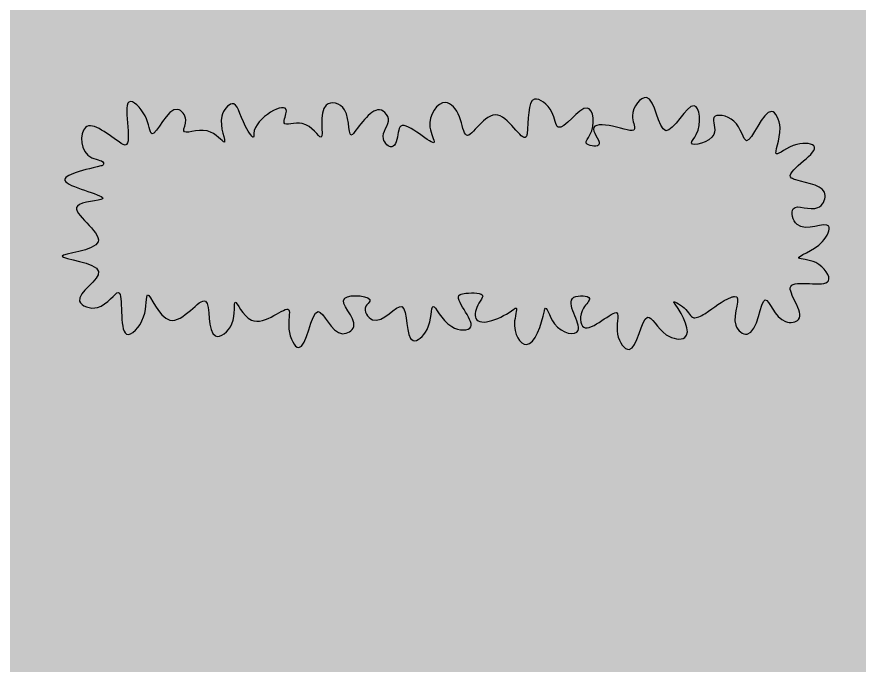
# Model space of a CAD drawing. Header units: metres. Extents: x -21.1 to 22.4, y -24.6 to 9.7.
# Drawn here: x 17.167 to 19.36, y -5.454 to -3.767 of the extents above; entities that cross this region are included whole.
import ezdxf

# ---------------------------------------------------------------- set-up
doc = ezdxf.new("R2010")
doc.units = ezdxf.units.M
doc.layers.add('Imported blocks', color=7, linetype='Continuous', true_color=0xc57dd9)
doc.layers.add('Style example', color=7, linetype='Continuous', true_color=0x469c80)

# ---------------------------------------------------------------- blocks, each defined once
blk = doc.blocks.new('Straight bush S')
at = {"layer": 'Imported blocks', "transparency": 33554483}
h = blk.add_hatch(color=256, dxfattribs=at)
edge = h.paths.add_edge_path(flags=0)
edge.add_spline(control_points=[(-0.119, -0.7137), (-0.1089, -0.7559), (-0.0987, -0.7981), (-0.0864, -0.7864)], knot_values=[0, 0, 0, 0, 1, 1, 1, 1], degree=3, periodic=0)
edge.add_spline(control_points=[(-0.0864, -0.7864), (-0.0733, -0.7742), (-0.0577, -0.7018), (-0.0509, -0.71)], knot_values=[0, 0, 0, 0, 1, 1, 1, 1], degree=3, periodic=0)
edge.add_spline(control_points=[(-0.0509, -0.71), (-0.0465, -0.7153), (-0.0458, -0.754), (-0.036, -0.7622)], knot_values=[0, 0, 0, 0, 1, 1, 1, 1], degree=3, periodic=0)
edge.add_spline(control_points=[(-0.036, -0.7622), (-0.0207, -0.775), (0.0169, -0.7125), (0.0377, -0.7193)], knot_values=[0, 0, 0, 0, 1, 1, 1, 1], degree=3, periodic=0)
edge.add_spline(control_points=[(0.0377, -0.7193), (0.0572, -0.7258), (0.0618, -0.7939), (0.0675, -0.7939)], knot_values=[0, 0, 0, 0, 1, 1, 1, 1], degree=3, periodic=0)
edge.add_spline(control_points=[(0.0675, -0.7939), (0.0733, -0.7939), (0.0802, -0.723), (0.0992, -0.7184)], knot_values=[0, 0, 0, 0, 1, 1, 1, 1], degree=3, periodic=0)
edge.add_spline(control_points=[(0.0992, -0.7184), (0.1161, -0.7144), (0.1426, -0.763), (0.1608, -0.7576)], knot_values=[0, 0, 0, 0, 1, 1, 1, 1], degree=3, periodic=0)
edge.add_spline(control_points=[(0.1608, -0.7576), (0.1706, -0.7546), (0.178, -0.7359), (0.1738, -0.7203)], knot_values=[0, 0, 0, 0, 1, 1, 1, 1], degree=3, periodic=0)
edge.add_spline(control_points=[(0.1738, -0.7203), (0.1683, -0.6995), (0.1421, -0.6843), (0.143, -0.6774)], knot_values=[0, 0, 0, 0, 1, 1, 1, 1], degree=3, periodic=0)
edge.add_spline(control_points=[(0.143, -0.6774), (0.1447, -0.6659), (0.221, -0.677), (0.2288, -0.6606)], knot_values=[0, 0, 0, 0, 1, 1, 1, 1], degree=3, periodic=0)
edge.add_spline(control_points=[(0.2288, -0.6606), (0.2334, -0.6512), (0.2154, -0.6328), (0.1934, -0.6252)], knot_values=[0, 0, 0, 0, 1, 1, 1, 1], degree=3, periodic=0)
edge.add_spline(control_points=[(0.1934, -0.6252), (0.173, -0.6181), (0.1491, -0.6203), (0.1477, -0.6168)], knot_values=[0, 0, 0, 0, 1, 1, 1, 1], degree=3, periodic=0)
edge.add_spline(control_points=[(0.1477, -0.6168), (0.1457, -0.6116), (0.194, -0.5939), (0.1999, -0.5712)], knot_values=[0, 0, 0, 0, 1, 1, 1, 1], degree=3, periodic=0)
edge.add_spline(control_points=[(0.1999, -0.5712), (0.2071, -0.5438), (0.1527, -0.5093), (0.1608, -0.4972)], knot_values=[0, 0, 0, 0, 1, 1, 1, 1], degree=3, periodic=0)
edge.add_spline(control_points=[(0.1608, -0.4972), (0.168, -0.4865), (0.225, -0.4937), (0.2326, -0.4767)], knot_values=[0, 0, 0, 0, 1, 1, 1, 1], degree=3, periodic=0)
edge.add_spline(control_points=[(0.2326, -0.4767), (0.237, -0.467), (0.2252, -0.4494), (0.2074, -0.4423)], knot_values=[0, 0, 0, 0, 1, 1, 1, 1], degree=3, periodic=0)
edge.add_spline(control_points=[(0.2074, -0.4423), (0.1887, -0.4347), (0.1632, -0.4388), (0.1627, -0.4357)], knot_values=[0, 0, 0, 0, 1, 1, 1, 1], degree=3, periodic=0)
edge.add_spline(control_points=[(0.1627, -0.4357), (0.162, -0.4323), (0.192, -0.4199), (0.2, -0.4022)], knot_values=[0, 0, 0, 0, 1, 1, 1, 1], degree=3, periodic=0)
edge.add_spline(control_points=[(0.2, -0.4022), (0.2128, -0.3739), (0.1693, -0.332), (0.1785, -0.3248)], knot_values=[0, 0, 0, 0, 1, 1, 1, 1], degree=3, periodic=0)
edge.add_spline(control_points=[(0.1785, -0.3248), (0.1831, -0.3213), (0.2009, -0.3264), (0.2187, -0.3245)], knot_values=[0, 0, 0, 0, 1, 1, 1, 1], degree=3, periodic=0)
edge.add_spline(control_points=[(0.2187, -0.3245), (0.2379, -0.3225), (0.257, -0.3124), (0.2569, -0.304)], knot_values=[0, 0, 0, 0, 1, 1, 1, 1], degree=3, periodic=0)
edge.add_spline(control_points=[(0.2569, -0.304), (0.2568, -0.2878), (0.1836, -0.2785), (0.1823, -0.264)], knot_values=[0, 0, 0, 0, 1, 1, 1, 1], degree=3, periodic=0)
edge.add_spline(control_points=[(0.1823, -0.264), (0.1813, -0.2523), (0.2267, -0.2374), (0.228, -0.2136)], knot_values=[0, 0, 0, 0, 1, 1, 1, 1], degree=3, periodic=0)
edge.add_spline(control_points=[(0.228, -0.2136), (0.2286, -0.204), (0.2218, -0.1929), (0.2131, -0.1903)], knot_values=[0, 0, 0, 0, 1, 1, 1, 1], degree=3, periodic=0)
edge.add_spline(control_points=[(0.2131, -0.1903), (0.1938, -0.1847), (0.1649, -0.2217), (0.1543, -0.209)], knot_values=[0, 0, 0, 0, 1, 1, 1, 1], degree=3, periodic=0)
edge.add_spline(control_points=[(0.1543, -0.209), (0.1453, -0.1982), (0.1496, -0.1512), (0.1609, -0.1568)], knot_values=[0, 0, 0, 0, 1, 1, 1, 1], degree=3, periodic=0)
edge.add_spline(control_points=[(0.1609, -0.1568), (0.1637, -0.1582), (0.167, -0.163), (0.1711, -0.1652)], knot_values=[0, 0, 0, 0, 1, 1, 1, 1], degree=3, periodic=0)
edge.add_spline(control_points=[(0.1711, -0.1652), (0.1809, -0.1704), (0.1953, -0.1614), (0.1991, -0.1512)], knot_values=[0, 0, 0, 0, 1, 1, 1, 1], degree=3, periodic=0)
edge.add_spline(control_points=[(0.1991, -0.1512), (0.2072, -0.1295), (0.1676, -0.1024), (0.1721, -0.0906)], knot_values=[0, 0, 0, 0, 1, 1, 1, 1], degree=3, periodic=0)
edge.add_spline(control_points=[(0.1721, -0.0906), (0.1771, -0.0775), (0.2369, -0.0836), (0.2423, -0.0675)], knot_values=[0, 0, 0, 0, 1, 1, 1, 1], degree=3, periodic=0)
edge.add_spline(control_points=[(0.2423, -0.0675), (0.245, -0.0595), (0.234, -0.0459), (0.2192, -0.0386)], knot_values=[0, 0, 0, 0, 1, 1, 1, 1], degree=3, periodic=0)
edge.add_spline(control_points=[(0.2192, -0.0386), (0.1995, -0.0288), (0.1732, -0.0302), (0.1715, -0.0261)], knot_values=[0, 0, 0, 0, 1, 1, 1, 1], degree=3, periodic=0)
edge.add_spline(control_points=[(0.1715, -0.0261), (0.1695, -0.0214), (0.2004, -0.0095), (0.2133, 0.0125)], knot_values=[0, 0, 0, 0, 1, 1, 1, 1], degree=3, periodic=0)
edge.add_spline(control_points=[(0.2133, 0.0125), (0.2223, 0.0278), (0.2225, 0.048), (0.2141, 0.0521)], knot_values=[0, 0, 0, 0, 1, 1, 1, 1], degree=3, periodic=0)
edge.add_spline(control_points=[(0.2141, 0.0521), (0.1989, 0.0593), (0.156, 0.0149), (0.1469, 0.0297)], knot_values=[0, 0, 0, 0, 1, 1, 1, 1], degree=3, periodic=0)
edge.add_spline(control_points=[(0.1469, 0.0297), (0.1454, 0.0323), (0.1448, 0.0367), (0.1444, 0.0418)], knot_values=[0, 0, 0, 0, 1, 1, 1, 1], degree=3, periodic=0)
edge.add_spline(control_points=[(0.1444, 0.0418), (0.1431, 0.0564), (0.1428, 0.0767), (0.1502, 0.0767)], knot_values=[0, 0, 0, 0, 1, 1, 1, 1], degree=3, periodic=0)
edge.add_spline(control_points=[(0.1502, 0.0767), (0.1538, 0.0766), (0.1591, 0.0721), (0.1649, 0.0686)], knot_values=[0, 0, 0, 0, 1, 1, 1, 1], degree=3, periodic=0)
edge.add_spline(control_points=[(0.1649, 0.0686), (0.1761, 0.0619), (0.1892, 0.0591), (0.1965, 0.0624)], knot_values=[0, 0, 0, 0, 1, 1, 1, 1], degree=3, periodic=0)
edge.add_spline(control_points=[(0.1965, 0.0624), (0.2148, 0.0706), (0.1956, 0.1172), (0.1774, 0.1413)], knot_values=[0, 0, 0, 0, 1, 1, 1, 1], degree=3, periodic=0)
edge.add_spline(control_points=[(0.1774, 0.1413), (0.1767, 0.1423), (0.176, 0.1432), (0.1755, 0.1439)], knot_values=[0, 0, 0, 0, 1, 1, 1, 1], degree=3, periodic=0)
edge.add_spline(control_points=[(0.1755, 0.1439), (0.1721, 0.1499), (0.1878, 0.1443), (0.2016, 0.1428)], knot_values=[0, 0, 0, 0, 1, 1, 1, 1], degree=3, periodic=0)
edge.add_spline(control_points=[(0.2016, 0.1428), (0.2303, 0.1397), (0.2502, 0.1546), (0.2504, 0.167)], knot_values=[0, 0, 0, 0, 1, 1, 1, 1], degree=3, periodic=0)
edge.add_spline(control_points=[(0.2504, 0.167), (0.2506, 0.1851), (0.2093, 0.1981), (0.1807, 0.2044)], knot_values=[0, 0, 0, 0, 1, 1, 1, 1], degree=3, periodic=0)
edge.add_spline(control_points=[(0.1807, 0.2044), (0.1793, 0.2047), (0.178, 0.205), (0.177, 0.2053)], knot_values=[0, 0, 0, 0, 1, 1, 1, 1], degree=3, periodic=0)
edge.add_spline(control_points=[(0.177, 0.2053), (0.1677, 0.2083), (0.1921, 0.2137), (0.2075, 0.2251)], knot_values=[0, 0, 0, 0, 1, 1, 1, 1], degree=3, periodic=0)
edge.add_spline(control_points=[(0.2075, 0.2251), (0.229, 0.2412), (0.2326, 0.2691), (0.2214, 0.2742)], knot_values=[0, 0, 0, 0, 1, 1, 1, 1], degree=3, periodic=0)
edge.add_spline(control_points=[(0.2214, 0.2742), (0.2063, 0.2811), (0.1642, 0.2459), (0.1528, 0.2654)], knot_values=[0, 0, 0, 0, 1, 1, 1, 1], degree=3, periodic=0)
edge.add_spline(control_points=[(0.1528, 0.2654), (0.1475, 0.2746), (0.1489, 0.2957), (0.155, 0.2978)], knot_values=[0, 0, 0, 0, 1, 1, 1, 1], degree=3, periodic=0)
edge.add_spline(control_points=[(0.155, 0.2978), (0.1595, 0.2993), (0.1664, 0.2906), (0.1752, 0.2853)], knot_values=[0, 0, 0, 0, 1, 1, 1, 1], degree=3, periodic=0)
edge.add_spline(control_points=[(0.1752, 0.2853), (0.1899, 0.2765), (0.2099, 0.2772), (0.2148, 0.2857)], knot_values=[0, 0, 0, 0, 1, 1, 1, 1], degree=3, periodic=0)
edge.add_spline(control_points=[(0.2148, 0.2857), (0.224, 0.3018), (0.1789, 0.3461), (0.1851, 0.3546)], knot_values=[0, 0, 0, 0, 1, 1, 1, 1], degree=3, periodic=0)
edge.add_spline(control_points=[(0.1851, 0.3546), (0.1887, 0.3596), (0.2101, 0.3523), (0.2291, 0.3557)], knot_values=[0, 0, 0, 0, 1, 1, 1, 1], degree=3, periodic=0)
edge.add_spline(control_points=[(0.2291, 0.3557), (0.2462, 0.3588), (0.2614, 0.3705), (0.2607, 0.3796)], knot_values=[0, 0, 0, 0, 1, 1, 1, 1], degree=3, periodic=0)
edge.add_spline(control_points=[(0.2607, 0.3796), (0.2592, 0.3972), (0.1972, 0.4047), (0.1939, 0.4177)], knot_values=[0, 0, 0, 0, 1, 1, 1, 1], degree=3, periodic=0)
edge.add_spline(control_points=[(0.1939, 0.4177), (0.1916, 0.4267), (0.2176, 0.4382), (0.2302, 0.4567)], knot_values=[0, 0, 0, 0, 1, 1, 1, 1], degree=3, periodic=0)
edge.add_spline(control_points=[(0.2302, 0.4567), (0.2394, 0.4701), (0.2415, 0.4871), (0.2361, 0.4948)], knot_values=[0, 0, 0, 0, 1, 1, 1, 1], degree=3, periodic=0)
edge.add_spline(control_points=[(0.2361, 0.4948), (0.226, 0.5093), (0.1897, 0.492), (0.1671, 0.475)], knot_values=[0, 0, 0, 0, 1, 1, 1, 1], degree=3, periodic=0)
edge.add_spline(control_points=[(0.1671, 0.475), (0.1657, 0.474), (0.1644, 0.4729), (0.1635, 0.4725)], knot_values=[0, 0, 0, 0, 1, 1, 1, 1], degree=3, periodic=0)
edge.add_spline(control_points=[(0.1635, 0.4725), (0.1587, 0.4701), (0.1666, 0.4845), (0.1745, 0.4934)], knot_values=[0, 0, 0, 0, 1, 1, 1, 1], degree=3, periodic=0)
edge.add_spline(control_points=[(0.1745, 0.4934), (0.1841, 0.5041), (0.1937, 0.5066), (0.195, 0.5135)], knot_values=[0, 0, 0, 0, 1, 1, 1, 1], degree=3, periodic=0)
edge.add_spline(control_points=[(0.195, 0.5135), (0.1961, 0.5194), (0.1914, 0.5284), (0.1866, 0.5363)], knot_values=[0, 0, 0, 0, 1, 1, 1, 1], degree=3, periodic=0)
edge.add_spline(control_points=[(0.1866, 0.5363), (0.1737, 0.5573), (0.1604, 0.5698), (0.1526, 0.5915)], knot_values=[0, 0, 0, 0, 1, 1, 1, 1], degree=3, periodic=0)
edge.add_spline(control_points=[(0.1526, 0.5915), (0.1518, 0.5938), (0.1511, 0.5961), (0.1509, 0.598)], knot_values=[0, 0, 0, 0, 1, 1, 1, 1], degree=3, periodic=0)
edge.add_spline(control_points=[(0.1509, 0.598), (0.1488, 0.6147), (0.1875, 0.5926), (0.2107, 0.6003)], knot_values=[0, 0, 0, 0, 1, 1, 1, 1], degree=3, periodic=0)
edge.add_spline(control_points=[(0.2107, 0.6003), (0.2222, 0.6042), (0.23, 0.6153), (0.2289, 0.6238)], knot_values=[0, 0, 0, 0, 1, 1, 1, 1], degree=3, periodic=0)
edge.add_spline(control_points=[(0.2289, 0.6238), (0.2261, 0.6469), (0.1591, 0.651), (0.1579, 0.6613)], knot_values=[0, 0, 0, 0, 1, 1, 1, 1], degree=3, periodic=0)
edge.add_spline(control_points=[(0.1579, 0.6613), (0.157, 0.6693), (0.195, 0.6809), (0.2031, 0.7035)], knot_values=[0, 0, 0, 0, 1, 1, 1, 1], degree=3, periodic=0)
edge.add_spline(control_points=[(0.2031, 0.7035), (0.2067, 0.7135), (0.2044, 0.7257), (0.1984, 0.7305)], knot_values=[0, 0, 0, 0, 1, 1, 1, 1], degree=3, periodic=0)
edge.add_spline(control_points=[(0.1984, 0.7305), (0.1831, 0.7428), (0.1436, 0.7072), (0.1303, 0.7141)], knot_values=[0, 0, 0, 0, 1, 1, 1, 1], degree=3, periodic=0)
edge.add_spline(control_points=[(0.1303, 0.7141), (0.1153, 0.7219), (0.1336, 0.7838), (0.1186, 0.7922)], knot_values=[0, 0, 0, 0, 1, 1, 1, 1], degree=3, periodic=0)
edge.add_spline(control_points=[(0.1186, 0.7922), (0.1099, 0.7972), (0.0899, 0.7841), (0.081, 0.7659)], knot_values=[0, 0, 0, 0, 1, 1, 1, 1], degree=3, periodic=0)
edge.add_spline(control_points=[(0.081, 0.7659), (0.0741, 0.7516), (0.074, 0.7342), (0.0717, 0.7313)], knot_values=[0, 0, 0, 0, 1, 1, 1, 1], degree=3, periodic=0)
edge.add_spline(control_points=[(0.0717, 0.7313), (0.0677, 0.7264), (0.0575, 0.7611), (0.0376, 0.7799)], knot_values=[0, 0, 0, 0, 1, 1, 1, 1], degree=3, periodic=0)
edge.add_spline(control_points=[(0.0376, 0.7799), (0.0262, 0.7908), (0.0115, 0.7964), (0.0059, 0.7928)], knot_values=[0, 0, 0, 0, 1, 1, 1, 1], degree=3, periodic=0)
edge.add_spline(control_points=[(0.0059, 0.7928), (-0.0048, 0.786), (0.018, 0.7453), (0.0024, 0.7272)], knot_values=[0, 0, 0, 0, 1, 1, 1, 1], degree=3, periodic=0)
edge.add_spline(control_points=[(0.0024, 0.7272), (-0.0056, 0.7179), (-0.0236, 0.7145), (-0.0304, 0.7195)], knot_values=[0, 0, 0, 0, 1, 1, 1, 1], degree=3, periodic=0)
edge.add_spline(control_points=[(-0.0304, 0.7195), (-0.0408, 0.7272), (-0.0253, 0.7541), (-0.0328, 0.7705)], knot_values=[0, 0, 0, 0, 1, 1, 1, 1], degree=3, periodic=0)
edge.add_spline(control_points=[(-0.0328, 0.7705), (-0.0371, 0.7801), (-0.0491, 0.7861), (-0.058, 0.7858)], knot_values=[0, 0, 0, 0, 1, 1, 1, 1], degree=3, periodic=0)
edge.add_spline(control_points=[(-0.058, 0.7858), (-0.0788, 0.7851), (-0.0827, 0.7499), (-0.0903, 0.7248)], knot_values=[0, 0, 0, 0, 1, 1, 1, 1], degree=3, periodic=0)
edge.add_spline(control_points=[(-0.0903, 0.7248), (-0.0913, 0.7214), (-0.0925, 0.7181), (-0.0939, 0.716)], knot_values=[0, 0, 0, 0, 1, 1, 1, 1], degree=3, periodic=0)
edge.add_spline(control_points=[(-0.0939, 0.716), (-0.1062, 0.6989), (-0.1422, 0.7681), (-0.1579, 0.7635)], knot_values=[0, 0, 0, 0, 1, 1, 1, 1], degree=3, periodic=0)
edge.add_spline(control_points=[(-0.1579, 0.7635), (-0.1652, 0.7614), (-0.168, 0.743), (-0.1637, 0.7266)], knot_values=[0, 0, 0, 0, 1, 1, 1, 1], degree=3, periodic=0)
edge.add_spline(control_points=[(-0.1637, 0.7266), (-0.1584, 0.7061), (-0.1419, 0.6885), (-0.1438, 0.6844)], knot_values=[0, 0, 0, 0, 1, 1, 1, 1], degree=3, periodic=0)
edge.add_spline(control_points=[(-0.1438, 0.6844), (-0.146, 0.6796), (-0.1732, 0.6931), (-0.1978, 0.692)], knot_values=[0, 0, 0, 0, 1, 1, 1, 1], degree=3, periodic=0)
edge.add_spline(control_points=[(-0.1978, 0.692), (-0.215, 0.6912), (-0.231, 0.6832), (-0.2318, 0.6744)], knot_values=[0, 0, 0, 0, 1, 1, 1, 1], degree=3, periodic=0)
edge.add_spline(control_points=[(-0.2318, 0.6744), (-0.2334, 0.6561), (-0.1696, 0.6345), (-0.1713, 0.6228)], knot_values=[0, 0, 0, 0, 1, 1, 1, 1], degree=3, periodic=0)
edge.add_spline(control_points=[(-0.1713, 0.6228), (-0.1724, 0.6156), (-0.1979, 0.6122), (-0.2119, 0.5962)], knot_values=[0, 0, 0, 0, 1, 1, 1, 1], degree=3, periodic=0)
edge.add_spline(control_points=[(-0.2119, 0.5962), (-0.224, 0.5825), (-0.2276, 0.5595), (-0.219, 0.5551)], knot_values=[0, 0, 0, 0, 1, 1, 1, 1], degree=3, periodic=0)
edge.add_spline(control_points=[(-0.219, 0.5551), (-0.2118, 0.5515), (-0.1962, 0.5607), (-0.1843, 0.5551)], knot_values=[0, 0, 0, 0, 1, 1, 1, 1], degree=3, periodic=0)
edge.add_spline(control_points=[(-0.1843, 0.5551), (-0.1674, 0.5473), (-0.1583, 0.5093), (-0.1667, 0.5088)], knot_values=[0, 0, 0, 0, 1, 1, 1, 1], degree=3, periodic=0)
edge.add_spline(control_points=[(-0.1667, 0.5088), (-0.1702, 0.5086), (-0.1766, 0.5147), (-0.1843, 0.5188)], knot_values=[0, 0, 0, 0, 1, 1, 1, 1], degree=3, periodic=0)
edge.add_spline(control_points=[(-0.1843, 0.5188), (-0.2072, 0.5308), (-0.2422, 0.5259), (-0.2436, 0.5141)], knot_values=[0, 0, 0, 0, 1, 1, 1, 1], degree=3, periodic=0)
edge.add_spline(control_points=[(-0.2436, 0.5141), (-0.2455, 0.4986), (-0.1893, 0.4713), (-0.1919, 0.4554)], knot_values=[0, 0, 0, 0, 1, 1, 1, 1], degree=3, periodic=0)
edge.add_spline(control_points=[(-0.1919, 0.4554), (-0.1946, 0.4393), (-0.2578, 0.4348), (-0.2606, 0.4155)], knot_values=[0, 0, 0, 0, 1, 1, 1, 1], degree=3, periodic=0)
edge.add_spline(control_points=[(-0.2606, 0.4155), (-0.2622, 0.4039), (-0.242, 0.3869), (-0.2225, 0.3868)], knot_values=[0, 0, 0, 0, 1, 1, 1, 1], degree=3, periodic=0)
edge.add_spline(control_points=[(-0.2225, 0.3868), (-0.2113, 0.3867), (-0.2003, 0.3922), (-0.1955, 0.3909)], knot_values=[0, 0, 0, 0, 1, 1, 1, 1], degree=3, periodic=0)
edge.add_spline(control_points=[(-0.1955, 0.3909), (-0.1874, 0.3888), (-0.1967, 0.3679), (-0.2013, 0.3456)], knot_values=[0, 0, 0, 0, 1, 1, 1, 1], degree=3, periodic=0)
edge.add_spline(control_points=[(-0.2013, 0.3456), (-0.2054, 0.3258), (-0.2059, 0.3049), (-0.1949, 0.3057)], knot_values=[0, 0, 0, 0, 1, 1, 1, 1], degree=3, periodic=0)
edge.add_spline(control_points=[(-0.1949, 0.3057), (-0.1854, 0.3064), (-0.1676, 0.3229), (-0.162, 0.3163)], knot_values=[0, 0, 0, 0, 1, 1, 1, 1], degree=3, periodic=0)
edge.add_spline(control_points=[(-0.162, 0.3163), (-0.1579, 0.3114), (-0.1604, 0.2939), (-0.1661, 0.2911)], knot_values=[0, 0, 0, 0, 1, 1, 1, 1], degree=3, periodic=0)
edge.add_spline(control_points=[(-0.1661, 0.2911), (-0.1703, 0.289), (-0.1761, 0.2947), (-0.1831, 0.2987)], knot_values=[0, 0, 0, 0, 1, 1, 1, 1], degree=3, periodic=0)
edge.add_spline(control_points=[(-0.1831, 0.2987), (-0.2044, 0.3105), (-0.2371, 0.306), (-0.2389, 0.2928)], knot_values=[0, 0, 0, 0, 1, 1, 1, 1], degree=3, periodic=0)
edge.add_spline(control_points=[(-0.2389, 0.2928), (-0.2411, 0.2759), (-0.1924, 0.2447), (-0.199, 0.233)], knot_values=[0, 0, 0, 0, 1, 1, 1, 1], degree=3, periodic=0)
edge.add_spline(control_points=[(-0.199, 0.233), (-0.2021, 0.2275), (-0.2174, 0.2263), (-0.2301, 0.22)], knot_values=[0, 0, 0, 0, 1, 1, 1, 1], degree=3, periodic=0)
edge.add_spline(control_points=[(-0.2301, 0.22), (-0.247, 0.2115), (-0.2593, 0.194), (-0.2571, 0.1842)], knot_values=[0, 0, 0, 0, 1, 1, 1, 1], degree=3, periodic=0)
edge.add_spline(control_points=[(-0.2571, 0.1842), (-0.2536, 0.1681), (-0.2113, 0.1725), (-0.1855, 0.1684)], knot_values=[0, 0, 0, 0, 1, 1, 1, 1], degree=3, periodic=0)
edge.add_spline(control_points=[(-0.1855, 0.1684), (-0.1843, 0.1682), (-0.1831, 0.1679), (-0.182, 0.1677)], knot_values=[0, 0, 0, 0, 1, 1, 1, 1], degree=3, periodic=0)
edge.add_spline(control_points=[(-0.182, 0.1677), (-0.1609, 0.162), (-0.2189, 0.1341), (-0.2243, 0.1078)], knot_values=[0, 0, 0, 0, 1, 1, 1, 1], degree=3, periodic=0)
edge.add_spline(control_points=[(-0.2243, 0.1078), (-0.2299, 0.0801), (-0.177, 0.0541), (-0.1826, 0.0428)], knot_values=[0, 0, 0, 0, 1, 1, 1, 1], degree=3, periodic=0)
edge.add_spline(control_points=[(-0.1826, 0.0428), (-0.1856, 0.0368), (-0.2048, 0.0348), (-0.2208, 0.0285)], knot_values=[0, 0, 0, 0, 1, 1, 1, 1], degree=3, periodic=0)
edge.add_spline(control_points=[(-0.2208, 0.0285), (-0.2369, 0.0221), (-0.2497, 0.0113), (-0.2502, -0.0002)], knot_values=[0, 0, 0, 0, 1, 1, 1, 1], degree=3, periodic=0)
edge.add_spline(control_points=[(-0.2502, -0.0002), (-0.2509, -0.0172), (-0.225, -0.0358), (-0.1991, -0.0325)], knot_values=[0, 0, 0, 0, 1, 1, 1, 1], degree=3, periodic=0)
edge.add_spline(control_points=[(-0.1991, -0.0325), (-0.1853, -0.0307), (-0.1714, -0.0227), (-0.168, -0.0237)], knot_values=[0, 0, 0, 0, 1, 1, 1, 1], degree=3, periodic=0)
edge.add_spline(control_points=[(-0.168, -0.0237), (-0.1599, -0.026), (-0.2109, -0.0792), (-0.2015, -0.0929)], knot_values=[0, 0, 0, 0, 1, 1, 1, 1], degree=3, periodic=0)
edge.add_spline(control_points=[(-0.2015, -0.0929), (-0.1973, -0.0989), (-0.1816, -0.0974), (-0.1692, -0.1023)], knot_values=[0, 0, 0, 0, 1, 1, 1, 1], degree=3, periodic=0)
edge.add_spline(control_points=[(-0.1692, -0.1023), (-0.1641, -0.1043), (-0.1595, -0.1074), (-0.1586, -0.1113)], knot_values=[0, 0, 0, 0, 1, 1, 1, 1], degree=3, periodic=0)
edge.add_spline(control_points=[(-0.1586, -0.1113), (-0.157, -0.1179), (-0.1664, -0.1266), (-0.175, -0.1289)], knot_values=[0, 0, 0, 0, 1, 1, 1, 1], degree=3, periodic=0)
edge.add_spline(control_points=[(-0.175, -0.1289), (-0.1903, -0.1328), (-0.2029, -0.116), (-0.2167, -0.1183)], knot_values=[0, 0, 0, 0, 1, 1, 1, 1], degree=3, periodic=0)
edge.add_spline(control_points=[(-0.2167, -0.1183), (-0.2229, -0.1194), (-0.2293, -0.1243), (-0.2325, -0.1294)], knot_values=[0, 0, 0, 0, 1, 1, 1, 1], degree=3, periodic=0)
edge.add_spline(control_points=[(-0.2325, -0.1294), (-0.2449, -0.1492), (-0.2103, -0.1721), (-0.1885, -0.1893)], knot_values=[0, 0, 0, 0, 1, 1, 1, 1], degree=3, periodic=0)
edge.add_spline(control_points=[(-0.1885, -0.1893), (-0.1869, -0.1905), (-0.1854, -0.1917), (-0.1844, -0.1928)], knot_values=[0, 0, 0, 0, 1, 1, 1, 1], degree=3, periodic=0)
edge.add_spline(control_points=[(-0.1844, -0.1928), (-0.1746, -0.2031), (-0.2148, -0.1969), (-0.2349, -0.2092)], knot_values=[0, 0, 0, 0, 1, 1, 1, 1], degree=3, periodic=0)
edge.add_spline(control_points=[(-0.2349, -0.2092), (-0.2498, -0.2184), (-0.2535, -0.2378), (-0.2448, -0.2474)], knot_values=[0, 0, 0, 0, 1, 1, 1, 1], degree=3, periodic=0)
edge.add_spline(control_points=[(-0.2448, -0.2474), (-0.23, -0.2637), (-0.1794, -0.2516), (-0.1785, -0.258)], knot_values=[0, 0, 0, 0, 1, 1, 1, 1], degree=3, periodic=0)
edge.add_spline(control_points=[(-0.1785, -0.258), (-0.1778, -0.2625), (-0.2024, -0.2765), (-0.2067, -0.2967)], knot_values=[0, 0, 0, 0, 1, 1, 1, 1], degree=3, periodic=0)
edge.add_spline(control_points=[(-0.2067, -0.2967), (-0.21, -0.3125), (-0.2008, -0.3321), (-0.2084, -0.3342)], knot_values=[0, 0, 0, 0, 1, 1, 1, 1], degree=3, periodic=0)
edge.add_spline(control_points=[(-0.2084, -0.3342), (-0.2134, -0.3356), (-0.2256, -0.3296), (-0.2325, -0.3295)], knot_values=[0, 0, 0, 0, 1, 1, 1, 1], degree=3, periodic=0)
edge.add_spline(control_points=[(-0.2325, -0.3295), (-0.2554, -0.3293), (-0.2184, -0.3957), (-0.1861, -0.3971)], knot_values=[0, 0, 0, 0, 1, 1, 1, 1], degree=3, periodic=0)
edge.add_spline(control_points=[(-0.1861, -0.3971), (-0.1836, -0.3972), (-0.181, -0.3969), (-0.1796, -0.3971)], knot_values=[0, 0, 0, 0, 1, 1, 1, 1], degree=3, periodic=0)
edge.add_spline(control_points=[(-0.1796, -0.3971), (-0.1738, -0.3979), (-0.1877, -0.4073), (-0.2008, -0.4141)], knot_values=[0, 0, 0, 0, 1, 1, 1, 1], degree=3, periodic=0)
edge.add_spline(control_points=[(-0.2008, -0.4141), (-0.2271, -0.4277), (-0.2499, -0.4304), (-0.2477, -0.4422)], knot_values=[0, 0, 0, 0, 1, 1, 1, 1], degree=3, periodic=0)
edge.add_spline(control_points=[(-0.2477, -0.4422), (-0.2464, -0.4495), (-0.2358, -0.4602), (-0.2219, -0.4634)], knot_values=[0, 0, 0, 0, 1, 1, 1, 1], degree=3, periodic=0)
edge.add_spline(control_points=[(-0.2219, -0.4634), (-0.1996, -0.4685), (-0.1688, -0.4542), (-0.1685, -0.4581)], knot_values=[0, 0, 0, 0, 1, 1, 1, 1], degree=3, periodic=0)
edge.add_spline(control_points=[(-0.1685, -0.4581), (-0.1683, -0.4611), (-0.1869, -0.4752), (-0.1914, -0.4935)], knot_values=[0, 0, 0, 0, 1, 1, 1, 1], degree=3, periodic=0)
edge.add_spline(control_points=[(-0.1914, -0.4935), (-0.1965, -0.5145), (-0.1828, -0.541), (-0.192, -0.5421)], knot_values=[0, 0, 0, 0, 1, 1, 1, 1], degree=3, periodic=0)
edge.add_spline(control_points=[(-0.192, -0.5421), (-0.1962, -0.5427), (-0.2055, -0.5377), (-0.2143, -0.538)], knot_values=[0, 0, 0, 0, 1, 1, 1, 1], degree=3, periodic=0)
edge.add_spline(control_points=[(-0.2143, -0.538), (-0.2248, -0.5384), (-0.2345, -0.5464), (-0.236, -0.5544)], knot_values=[0, 0, 0, 0, 1, 1, 1, 1], degree=3, periodic=0)
edge.add_spline(control_points=[(-0.236, -0.5544), (-0.2398, -0.5762), (-0.1827, -0.5985), (-0.1855, -0.6078)], knot_values=[0, 0, 0, 0, 1, 1, 1, 1], degree=3, periodic=0)
edge.add_spline(control_points=[(-0.1855, -0.6078), (-0.187, -0.6128), (-0.2061, -0.614), (-0.2225, -0.6221)], knot_values=[0, 0, 0, 0, 1, 1, 1, 1], degree=3, periodic=0)
edge.add_spline(control_points=[(-0.2225, -0.6221), (-0.2408, -0.631), (-0.2559, -0.6483), (-0.2513, -0.6555)], knot_values=[0, 0, 0, 0, 1, 1, 1, 1], degree=3, periodic=0)
edge.add_spline(control_points=[(-0.2513, -0.6555), (-0.2419, -0.67), (-0.1525, -0.6435), (-0.1632, -0.6672)], knot_values=[0, 0, 0, 0, 1, 1, 1, 1], degree=3, periodic=0)
edge.add_spline(control_points=[(-0.1632, -0.6672), (-0.1638, -0.6685), (-0.1647, -0.6699), (-0.1656, -0.6713)], knot_values=[0, 0, 0, 0, 1, 1, 1, 1], degree=3, periodic=0)
edge.add_spline(control_points=[(-0.1656, -0.6713), (-0.1813, -0.6961), (-0.2129, -0.7305), (-0.1985, -0.7458)], knot_values=[0, 0, 0, 0, 1, 1, 1, 1], degree=3, periodic=0)
edge.add_spline(control_points=[(-0.1985, -0.7458), (-0.1871, -0.7578), (-0.147, -0.7579), (-0.1357, -0.7323)], knot_values=[0, 0, 0, 0, 1, 1, 1, 1], degree=3, periodic=0)
edge.add_spline(control_points=[(-0.1357, -0.7323), (-0.1309, -0.7215), (-0.1312, -0.7062), (-0.1228, -0.7085)], knot_values=[0, 0, 0, 0, 1, 1, 1, 1], degree=3, periodic=0)
edge.add_spline(control_points=[(-0.1228, -0.7085), (-0.1218, -0.7088), (-0.1206, -0.7094), (-0.12, -0.7102)], knot_values=[0, 0, 0, 0, 1, 1, 1, 1], degree=3, periodic=0)
edge.add_spline(control_points=[(-0.12, -0.7102), (-0.1192, -0.7111), (-0.1191, -0.7124), (-0.119, -0.7137)], knot_values=[0, 0, 0, 0, 1, 1, 1, 1], degree=3, periodic=0)
at = {"layer": 'Imported blocks'}
for points in [[(-0.058, 0.7858), (-0.0788, 0.7851), (-0.0827, 0.7499), (-0.0903, 0.7248)], [(-0.0328, 0.7705), (-0.0371, 0.7801), (-0.0491, 0.7861), (-0.058, 0.7858)], [(0.0059, 0.7928), (-0.0048, 0.786), (0.018, 0.7453), (0.0024, 0.7272)], [(0.0376, 0.7799), (0.0262, 0.7908), (0.0115, 0.7964), (0.0059, 0.7928)], [(0.1186, 0.7922), (0.1099, 0.7972), (0.0899, 0.7841), (0.081, 0.7659)], [(0.1303, 0.7141), (0.1153, 0.7219), (0.1336, 0.7838), (0.1186, 0.7922)], [(-0.0939, 0.716), (-0.1062, 0.6989), (-0.1422, 0.7681), (-0.1579, 0.7635)], [(-0.0304, 0.7195), (-0.0408, 0.7272), (-0.0253, 0.7541), (-0.0328, 0.7705)], [(0.0717, 0.7313), (0.0677, 0.7264), (0.0575, 0.7611), (0.0376, 0.7799)], [(-0.1579, 0.7635), (-0.1652, 0.7614), (-0.168, 0.743), (-0.1637, 0.7266)], [(0.081, 0.7659), (0.0741, 0.7516), (0.074, 0.7342), (0.0717, 0.7313)], [(0.1984, 0.7305), (0.1831, 0.7428), (0.1436, 0.7072), (0.1303, 0.7141)], [(-0.1637, 0.7266), (-0.1584, 0.7061), (-0.1419, 0.6885), (-0.1438, 0.6844)], [(-0.0903, 0.7248), (-0.0913, 0.7214), (-0.0925, 0.7181), (-0.0939, 0.716)], [(0.0024, 0.7272), (-0.0056, 0.7179), (-0.0236, 0.7145), (-0.0304, 0.7195)], [(0.2031, 0.7035), (0.2067, 0.7135), (0.2044, 0.7257), (0.1984, 0.7305)], [(0.1579, 0.6613), (0.157, 0.6693), (0.195, 0.6809), (0.2031, 0.7035)], [(-0.1978, 0.692), (-0.215, 0.6912), (-0.231, 0.6832), (-0.2318, 0.6744)], [(-0.1438, 0.6844), (-0.146, 0.6796), (-0.1732, 0.6931), (-0.1978, 0.692)], [(-0.2318, 0.6744), (-0.2334, 0.6561), (-0.1696, 0.6345), (-0.1713, 0.6228)], [(0.2289, 0.6238), (0.2261, 0.6469), (0.1591, 0.651), (0.1579, 0.6613)], [(-0.1713, 0.6228), (-0.1724, 0.6156), (-0.1979, 0.6122), (-0.2119, 0.5962)], [(0.1509, 0.598), (0.1488, 0.6147), (0.1875, 0.5926), (0.2107, 0.6003)], [(0.2107, 0.6003), (0.2222, 0.6042), (0.23, 0.6153), (0.2289, 0.6238)], [(-0.2119, 0.5962), (-0.224, 0.5825), (-0.2276, 0.5595), (-0.219, 0.5551)], [(0.1526, 0.5915), (0.1518, 0.5938), (0.1511, 0.5961), (0.1509, 0.598)], [(0.1866, 0.5363), (0.1737, 0.5573), (0.1604, 0.5698), (0.1526, 0.5915)], [(-0.219, 0.5551), (-0.2118, 0.5515), (-0.1962, 0.5607), (-0.1843, 0.5551)], [(-0.1843, 0.5551), (-0.1674, 0.5473), (-0.1583, 0.5093), (-0.1667, 0.5088)], [(-0.1843, 0.5188), (-0.2072, 0.5308), (-0.2422, 0.5259), (-0.2436, 0.5141)], [(0.195, 0.5135), (0.1961, 0.5194), (0.1914, 0.5284), (0.1866, 0.5363)], [(-0.2436, 0.5141), (-0.2455, 0.4986), (-0.1893, 0.4713), (-0.1919, 0.4554)], [(-0.1667, 0.5088), (-0.1702, 0.5086), (-0.1766, 0.5147), (-0.1843, 0.5188)], [(0.2361, 0.4948), (0.226, 0.5093), (0.1897, 0.492), (0.1671, 0.475)], [(0.1745, 0.4934), (0.1841, 0.5041), (0.1937, 0.5066), (0.195, 0.5135)], [(0.1635, 0.4725), (0.1587, 0.4701), (0.1666, 0.4845), (0.1745, 0.4934)], [(0.2302, 0.4567), (0.2394, 0.4701), (0.2415, 0.4871), (0.2361, 0.4948)], [(0.1671, 0.475), (0.1657, 0.474), (0.1644, 0.4729), (0.1635, 0.4725)], [(-0.1919, 0.4554), (-0.1946, 0.4393), (-0.2578, 0.4348), (-0.2606, 0.4155)], [(0.1939, 0.4177), (0.1916, 0.4267), (0.2176, 0.4382), (0.2302, 0.4567)], [(-0.2606, 0.4155), (-0.2622, 0.4039), (-0.242, 0.3869), (-0.2225, 0.3868)], [(0.2607, 0.3796), (0.2592, 0.3972), (0.1972, 0.4047), (0.1939, 0.4177)], [(-0.2225, 0.3868), (-0.2113, 0.3867), (-0.2003, 0.3922), (-0.1955, 0.3909)], [(-0.1955, 0.3909), (-0.1874, 0.3888), (-0.1967, 0.3679), (-0.2013, 0.3456)], [(0.2291, 0.3557), (0.2462, 0.3588), (0.2614, 0.3705), (0.2607, 0.3796)], [(0.2148, 0.2857), (0.224, 0.3018), (0.1789, 0.3461), (0.1851, 0.3546)], [(0.1851, 0.3546), (0.1887, 0.3596), (0.2101, 0.3523), (0.2291, 0.3557)], [(-0.2013, 0.3456), (-0.2054, 0.3258), (-0.2059, 0.3049), (-0.1949, 0.3057)], [(-0.1949, 0.3057), (-0.1854, 0.3064), (-0.1676, 0.3229), (-0.162, 0.3163)], [(-0.162, 0.3163), (-0.1579, 0.3114), (-0.1604, 0.2939), (-0.1661, 0.2911)], [(-0.1831, 0.2987), (-0.2044, 0.3105), (-0.2371, 0.306), (-0.2389, 0.2928)], [(-0.1661, 0.2911), (-0.1703, 0.289), (-0.1761, 0.2947), (-0.1831, 0.2987)], [(0.1528, 0.2654), (0.1475, 0.2746), (0.1489, 0.2957), (0.155, 0.2978)], [(0.155, 0.2978), (0.1595, 0.2993), (0.1664, 0.2906), (0.1752, 0.2853)], [(-0.2389, 0.2928), (-0.2411, 0.2759), (-0.1924, 0.2447), (-0.199, 0.233)], [(0.2214, 0.2742), (0.2063, 0.2811), (0.1642, 0.2459), (0.1528, 0.2654)], [(0.1752, 0.2853), (0.1899, 0.2765), (0.2099, 0.2772), (0.2148, 0.2857)], [(0.2075, 0.2251), (0.229, 0.2412), (0.2326, 0.2691), (0.2214, 0.2742)], [(-0.199, 0.233), (-0.2021, 0.2275), (-0.2174, 0.2263), (-0.2301, 0.22)], [(-0.2301, 0.22), (-0.247, 0.2115), (-0.2593, 0.194), (-0.2571, 0.1842)], [(0.177, 0.2053), (0.1677, 0.2083), (0.1921, 0.2137), (0.2075, 0.2251)], [(0.1807, 0.2044), (0.1793, 0.2047), (0.178, 0.205), (0.177, 0.2053)], [(0.2504, 0.167), (0.2506, 0.1851), (0.2093, 0.1981), (0.1807, 0.2044)], [(-0.2571, 0.1842), (-0.2536, 0.1681), (-0.2113, 0.1725), (-0.1855, 0.1684)], [(-0.182, 0.1677), (-0.1609, 0.162), (-0.2189, 0.1341), (-0.2243, 0.1078)], [(-0.1855, 0.1684), (-0.1843, 0.1682), (-0.1831, 0.1679), (-0.182, 0.1677)], [(0.2016, 0.1428), (0.2303, 0.1397), (0.2502, 0.1546), (0.2504, 0.167)], [(0.1755, 0.1439), (0.1721, 0.1499), (0.1878, 0.1443), (0.2016, 0.1428)], [(0.1774, 0.1413), (0.1767, 0.1423), (0.176, 0.1432), (0.1755, 0.1439)], [(0.1965, 0.0624), (0.2148, 0.0706), (0.1956, 0.1172), (0.1774, 0.1413)], [(-0.2243, 0.1078), (-0.2299, 0.0801), (-0.177, 0.0541), (-0.1826, 0.0428)], [(0.1444, 0.0418), (0.1431, 0.0564), (0.1428, 0.0767), (0.1502, 0.0767)], [(0.1502, 0.0767), (0.1538, 0.0766), (0.1591, 0.0721), (0.1649, 0.0686)], [(0.2141, 0.0521), (0.1989, 0.0593), (0.156, 0.0149), (0.1469, 0.0297)], [(0.1649, 0.0686), (0.1761, 0.0619), (0.1892, 0.0591), (0.1965, 0.0624)], [(-0.1826, 0.0428), (-0.1856, 0.0368), (-0.2048, 0.0348), (-0.2208, 0.0285)], [(0.1469, 0.0297), (0.1454, 0.0323), (0.1448, 0.0367), (0.1444, 0.0418)], [(0.2133, 0.0125), (0.2223, 0.0278), (0.2225, 0.048), (0.2141, 0.0521)], [(-0.2208, 0.0285), (-0.2369, 0.0221), (-0.2497, 0.0113), (-0.2502, -0.0002)], [(0.1715, -0.0261), (0.1695, -0.0214), (0.2004, -0.0095), (0.2133, 0.0125)], [(-0.2502, -0.0002), (-0.2509, -0.0172), (-0.225, -0.0358), (-0.1991, -0.0325)], [(-0.168, -0.0237), (-0.1599, -0.026), (-0.2109, -0.0792), (-0.2015, -0.0929)], [(-0.1991, -0.0325), (-0.1853, -0.0307), (-0.1714, -0.0227), (-0.168, -0.0237)], [(0.2192, -0.0386), (0.1995, -0.0288), (0.1732, -0.0302), (0.1715, -0.0261)], [(0.2423, -0.0675), (0.245, -0.0595), (0.234, -0.0459), (0.2192, -0.0386)], [(0.1721, -0.0906), (0.1771, -0.0775), (0.2369, -0.0836), (0.2423, -0.0675)], [(-0.2015, -0.0929), (-0.1973, -0.0989), (-0.1816, -0.0974), (-0.1692, -0.1023)], [(-0.1692, -0.1023), (-0.1641, -0.1043), (-0.1595, -0.1074), (-0.1586, -0.1113)], [(0.1991, -0.1512), (0.2072, -0.1295), (0.1676, -0.1024), (0.1721, -0.0906)], [(-0.2167, -0.1183), (-0.2229, -0.1194), (-0.2293, -0.1243), (-0.2325, -0.1294)], [(-0.175, -0.1289), (-0.1903, -0.1328), (-0.2029, -0.116), (-0.2167, -0.1183)], [(-0.1586, -0.1113), (-0.157, -0.1179), (-0.1664, -0.1266), (-0.175, -0.1289)], [(-0.2325, -0.1294), (-0.2449, -0.1492), (-0.2103, -0.1721), (-0.1885, -0.1893)], [(0.1543, -0.209), (0.1453, -0.1982), (0.1496, -0.1512), (0.1609, -0.1568)], [(0.1609, -0.1568), (0.1637, -0.1582), (0.167, -0.163), (0.1711, -0.1652)], [(0.1711, -0.1652), (0.1809, -0.1704), (0.1953, -0.1614), (0.1991, -0.1512)], [(-0.1885, -0.1893), (-0.1869, -0.1905), (-0.1854, -0.1917), (-0.1844, -0.1928)], [(0.2131, -0.1903), (0.1938, -0.1847), (0.1649, -0.2217), (0.1543, -0.209)], [(0.228, -0.2136), (0.2286, -0.204), (0.2218, -0.1929), (0.2131, -0.1903)], [(-0.2349, -0.2092), (-0.2498, -0.2184), (-0.2535, -0.2378), (-0.2448, -0.2474)], [(-0.1844, -0.1928), (-0.1746, -0.2031), (-0.2148, -0.1969), (-0.2349, -0.2092)], [(0.1823, -0.264), (0.1813, -0.2523), (0.2267, -0.2374), (0.228, -0.2136)], [(-0.2448, -0.2474), (-0.23, -0.2637), (-0.1794, -0.2516), (-0.1785, -0.258)], [(-0.1785, -0.258), (-0.1778, -0.2625), (-0.2024, -0.2765), (-0.2067, -0.2967)], [(0.2569, -0.304), (0.2568, -0.2878), (0.1836, -0.2785), (0.1823, -0.264)], [(-0.2067, -0.2967), (-0.21, -0.3125), (-0.2008, -0.3321), (-0.2084, -0.3342)], [(0.2187, -0.3245), (0.2379, -0.3225), (0.257, -0.3124), (0.2569, -0.304)], [(-0.2325, -0.3295), (-0.2554, -0.3293), (-0.2184, -0.3957), (-0.1861, -0.3971)], [(-0.2084, -0.3342), (-0.2134, -0.3356), (-0.2256, -0.3296), (-0.2325, -0.3295)], [(0.2, -0.4022), (0.2128, -0.3739), (0.1693, -0.332), (0.1785, -0.3248)], [(0.1785, -0.3248), (0.1831, -0.3213), (0.2009, -0.3264), (0.2187, -0.3245)], [(-0.1796, -0.3971), (-0.1738, -0.3979), (-0.1877, -0.4073), (-0.2008, -0.4141)], [(-0.1861, -0.3971), (-0.1836, -0.3972), (-0.181, -0.3969), (-0.1796, -0.3971)], [(-0.2008, -0.4141), (-0.2271, -0.4277), (-0.2499, -0.4304), (-0.2477, -0.4422)], [(0.1627, -0.4357), (0.162, -0.4323), (0.192, -0.4199), (0.2, -0.4022)], [(0.2074, -0.4423), (0.1887, -0.4347), (0.1632, -0.4388), (0.1627, -0.4357)], [(-0.2477, -0.4422), (-0.2464, -0.4495), (-0.2358, -0.4602), (-0.2219, -0.4634)], [(0.2326, -0.4767), (0.237, -0.467), (0.2252, -0.4494), (0.2074, -0.4423)], [(-0.2219, -0.4634), (-0.1996, -0.4685), (-0.1688, -0.4542), (-0.1685, -0.4581)], [(-0.1685, -0.4581), (-0.1683, -0.4611), (-0.1869, -0.4752), (-0.1914, -0.4935)], [(0.1608, -0.4972), (0.168, -0.4865), (0.225, -0.4937), (0.2326, -0.4767)], [(-0.1914, -0.4935), (-0.1965, -0.5145), (-0.1828, -0.541), (-0.192, -0.5421)], [(0.1999, -0.5712), (0.2071, -0.5438), (0.1527, -0.5093), (0.1608, -0.4972)], [(-0.2143, -0.538), (-0.2248, -0.5384), (-0.2345, -0.5464), (-0.236, -0.5544)], [(-0.192, -0.5421), (-0.1962, -0.5427), (-0.2055, -0.5377), (-0.2143, -0.538)], [(-0.236, -0.5544), (-0.2398, -0.5762), (-0.1827, -0.5985), (-0.1855, -0.6078)], [(0.1477, -0.6168), (0.1457, -0.6116), (0.194, -0.5939), (0.1999, -0.5712)], [(-0.1855, -0.6078), (-0.187, -0.6128), (-0.2061, -0.614), (-0.2225, -0.6221)], [(-0.2225, -0.6221), (-0.2408, -0.631), (-0.2559, -0.6483), (-0.2513, -0.6555)], [(0.1934, -0.6252), (0.173, -0.6181), (0.1491, -0.6203), (0.1477, -0.6168)], [(0.2288, -0.6606), (0.2334, -0.6512), (0.2154, -0.6328), (0.1934, -0.6252)], [(-0.2513, -0.6555), (-0.2419, -0.67), (-0.1525, -0.6435), (-0.1632, -0.6672)], [(0.143, -0.6774), (0.1447, -0.6659), (0.221, -0.677), (0.2288, -0.6606)], [(-0.1656, -0.6713), (-0.1813, -0.6961), (-0.2129, -0.7305), (-0.1985, -0.7458)], [(-0.1632, -0.6672), (-0.1638, -0.6685), (-0.1647, -0.6699), (-0.1656, -0.6713)], [(0.1738, -0.7203), (0.1683, -0.6995), (0.1421, -0.6843), (0.143, -0.6774)], [(-0.1357, -0.7323), (-0.1309, -0.7215), (-0.1312, -0.7062), (-0.1228, -0.7085)], [(-0.1228, -0.7085), (-0.1218, -0.7088), (-0.1206, -0.7094), (-0.12, -0.7102)], [(-0.12, -0.7102), (-0.1192, -0.7111), (-0.1191, -0.7124), (-0.119, -0.7137)], [(-0.119, -0.7137), (-0.1089, -0.7559), (-0.0987, -0.7981), (-0.0864, -0.7864)], [(-0.0864, -0.7864), (-0.0733, -0.7742), (-0.0577, -0.7018), (-0.0509, -0.71)], [(-0.0509, -0.71), (-0.0465, -0.7153), (-0.0458, -0.754), (-0.036, -0.7622)], [(-0.036, -0.7622), (-0.0207, -0.775), (0.0169, -0.7125), (0.0377, -0.7193)], [(0.0992, -0.7184), (0.1161, -0.7144), (0.1426, -0.763), (0.1608, -0.7576)], [(0.0377, -0.7193), (0.0572, -0.7258), (0.0618, -0.7939), (0.0675, -0.7939)], [(0.0675, -0.7939), (0.0733, -0.7939), (0.0802, -0.723), (0.0992, -0.7184)], [(0.1608, -0.7576), (0.1706, -0.7546), (0.178, -0.7359), (0.1738, -0.7203)], [(-0.1985, -0.7458), (-0.1871, -0.7578), (-0.147, -0.7579), (-0.1357, -0.7323)]]:
    blk.add_open_spline(points, degree=3, dxfattribs=at)

msp = doc.modelspace()

# ---------------------------------------------------------------- hatches: boundary and pattern name
at = {"layer": 'Style example', "transparency": 33554483}
for points in [[(-7.4747, -24.2776), (22.3556, -24.2776), (22.3556, 4.3214), (-7.4747, 4.3214), (-7.4747, -24.2776)], [(-7.8135, -24.6336), (22.0168, -24.6336), (22.0168, 3.9654), (-7.8135, 3.9654), (-7.8135, -24.6336)]]:
    msp.add_hatch(color=256, dxfattribs=at).paths.add_polyline_path(points, flags=0)

# ---------------------------------------------------------------- block references
at = {"layer": 'Imported blocks', "xscale": 1.258086947780181, "yscale": 1.258086947780181, "rotation": 270}
msp.add_blockref('Straight bush S', (18.2837, -4.3047), dxfattribs=at)

doc.saveas('drawing.dxf')
